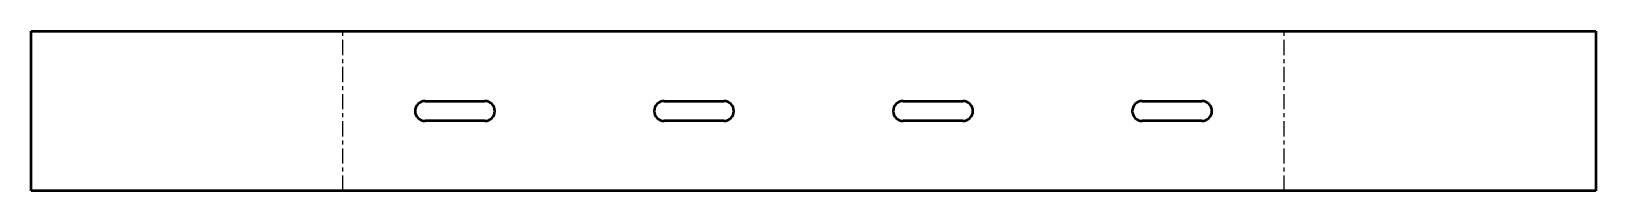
# Model space of a CAD drawing. Header units: inches. Extents: x -11.3 to 28, y 3.8 to 7.8.
import ezdxf

# ---------------------------------------------------------------- set-up
doc = ezdxf.new("R2010")
doc.units = ezdxf.units.IN
doc.header["$MEASUREMENT"] = 0
doc.linetypes.add('CHAIN', pattern=[0.7087, 0.4724, -0.0591, 0.1181, -0.0591])
doc.layers.add('Bend Centerline (ANSI)', color=150, linetype='CHAIN', lineweight=25, true_color=0x0080ff)
doc.layers.add('Visible (ANSI)', color=7, linetype='Continuous', lineweight=50)

msp = doc.modelspace()

# ---------------------------------------------------------------- linework, layer by layer
at = {"layer": 'Bend Centerline (ANSI)', "ltscale": 0.806305}
for p, q in [((-3.473, 3.77), (-3.473, 7.77)), ((20.16, 3.77), (20.16, 7.77))]:
    msp.add_line(p, q, dxfattribs=at)
at = {"layer": 'Visible (ANSI)'}
for p, q in [((-11.29, 7.77), (27.977, 7.77)), ((-11.29, 3.77), (-11.29, 7.77)), ((27.977, 7.77), (27.977, 3.77)), ((-1.406, 6.02), (0.094, 6.02)), ((4.594, 6.02), (6.094, 6.02)), ((10.594, 6.02), (12.094, 6.02)), ((16.594, 6.02), (18.094, 6.02)), ((0.094, 5.52), (-1.406, 5.52)), ((6.094, 5.52), (4.594, 5.52)), ((12.094, 5.52), (10.594, 5.52)), ((18.094, 5.52), (16.594, 5.52)), ((27.977, 3.77), (-11.29, 3.77))]:
    msp.add_line(p, q, dxfattribs=at)
for centre, start, end in [((-1.406, 5.77), 90, 270), ((0.094, 5.77), 270, 90), ((4.594, 5.77), 90, 270), ((6.094, 5.77), 270, 90), ((10.594, 5.77), 90, 270), ((12.094, 5.77), 270, 90), ((16.594, 5.77), 90, 270), ((18.094, 5.77), 270, 90)]:
    msp.add_arc(centre, 0.25, start, end, dxfattribs=at)

doc.saveas('drawing.dxf')
